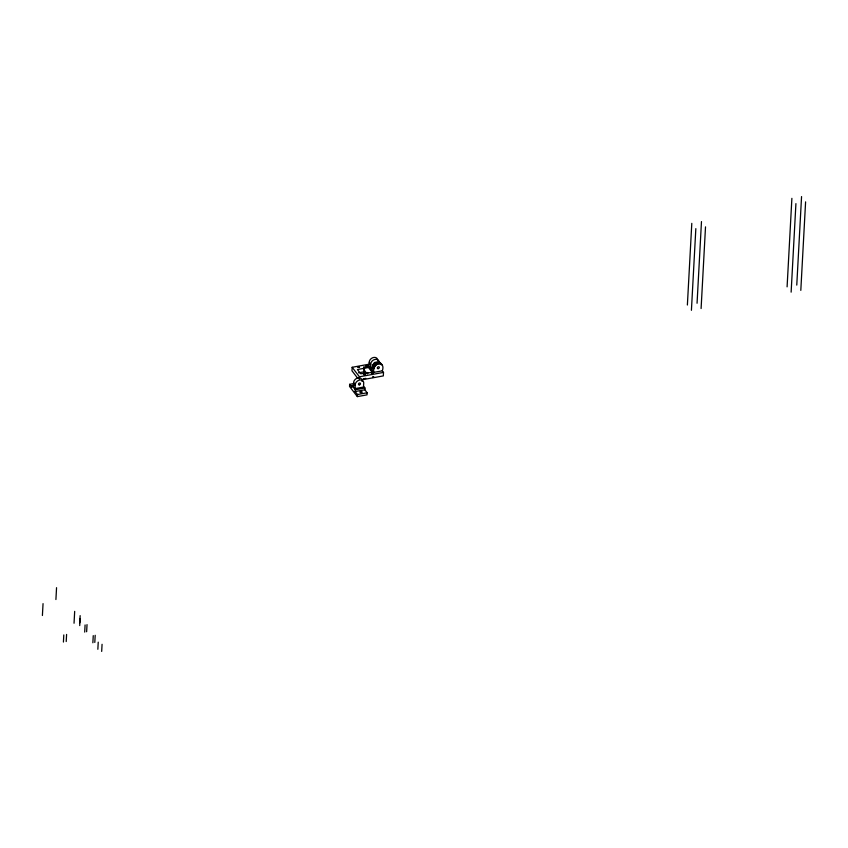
<?xml version="1.0" encoding="UTF-8"?>
<svg xmlns="http://www.w3.org/2000/svg" width="848" height="848" viewBox="0 0 848 848"><rect width="100%" height="100%" fill="white"/><g stroke="black" fill="none" stroke-linecap="round" stroke-linejoin="round"><path stroke-width="1.27" d="M42.4 615.5L43.047 603.638M55.915 599.536L56.551 587.675M63.42 642.053L63.801 634.94M66.208 641.544L66.6 634.431M74.041 623.238L74.677 611.376M79.754 622.75L80.147 615.637M79.723 625.58L80.104 618.468M84.705 632.099L85.086 624.976M86.634 631.749L87.026 624.626M92.867 642.773L93.248 635.65M94.806 642.424L95.188 635.3M97.849 649.282L98.23 642.169M101.686 651.412L102.067 644.3M354.485 383.444L349.652 384.324L349.535 386.402L357.347 396.61L367.025 394.85L367.131 392.772L364.852 389.783L364.947 388.002L363.654 386.317M369.908 364.057L352.164 367.29L351.973 370.788L357.792 378.388M354.453 385.098L352.037 385.543L351.941 387.324L349.652 384.324M362.032 381.515L362.117 380.731A4.611 3.572 -37.4 0 0 358.269 377.89A4.611 3.572 -37.4 0 0 353.711 381.897L353.415 386.487L355.036 388.607L363.485 387.059L363.728 382.84A4.611 3.572 -37.4 0 0 359.881 379.999A4.611 3.572 -37.4 0 0 355.323 384.017L355.036 388.607M357.347 396.61L357.464 394.532L355.174 391.543L355.27 389.762L352.037 385.543M359.308 379.13L359.435 376.798L352.164 367.29M363.654 368.371L363.718 367.195L368.562 366.304L373.141 372.293L360.665 373.767L357.432 369.537L368.498 367.491L372.314 372.484M364.99 373.555L363.697 371.859L364.534 368.244L363.718 367.195M367.693 373.661L367.756 372.473M368.498 367.491L368.562 366.304M377.72 360.273A4.611 3.562 -37.4 0 0 373.883 357.432A4.611 3.562 -37.4 0 0 369.325 361.439L369.039 366.018L370.523 367.958L372.919 367.523M370.523 367.958L370.809 363.379A4.611 3.562 -37.4 0 1 375.367 359.361A4.611 3.562 -37.4 0 1 379.204 362.202M382.3 370.83C386.381 360.146 369.368 359.308 372.399 370.428L373.883 372.357L382.3 370.83L383.508 372.41L383.328 375.908L361.778 379.83M372.897 376.374L372.834 377.561L373.83 376.904M373.883 372.357C372.272 367.788 377.477 361.121 381.929 364.841M687.378 305.015L691.798 223.353M691.417 310.294L695.837 228.631M697.056 303.255L701.476 221.593M701.095 308.534L705.515 226.872M787.092 286.857L791.884 198.347M791.131 292.147L795.922 203.626M796.77 285.098L801.561 196.588M800.809 290.376L805.6 201.866M365.764 378.378L363.135 378.855M358.534 372.802L363.697 371.859M359.435 376.798L383.508 372.41M355.27 389.762L364.947 388.002M355.174 391.543L364.852 389.783M357.464 394.532L367.131 392.772M379.745 362.287L381.218 364.216M378.833 361.905L380.317 363.845M377.795 361.789L379.279 363.728M376.692 361.937L378.176 363.877M375.6 362.35L377.074 364.29M374.583 363.008L376.067 364.937M373.735 363.834L375.208 365.774M373.088 364.81L374.562 366.739M372.696 365.838L374.18 367.778M369.24 362.308L370.724 364.237M372.601 366.707L374.085 368.647M363.824 369.548L367.057 373.777M353.616 382.766L355.238 384.886M380.445 362.902L381.091 364.672M374.487 364.216A1.081 0.837 -37.4 0 1 374.032 363.156A1.081 0.837 -37.4 0 1 375.261 362.372A1.081 0.837 -37.4 0 1 375.929 363.283M357.888 367.11L359.499 367.396L357.888 367.11M365.954 365.636L367.566 365.933L365.954 365.636M363.548 374.498L365.159 374.795L363.548 374.498M371.604 373.035L373.215 373.321L371.721 372.94M360.4 392.507A1.124 0.594 3.1 0 0 362.191 392.2A1.124 0.594 3.1 0 0 360.665 391.511A1.124 0.594 3.1 0 0 360.4 392.507M359.245 384.875A1.081 0.837 -37.4 0 0 360.432 383.455A1.081 0.837 -37.4 0 0 358.736 383.487A1.081 0.837 -37.4 0 0 359.245 384.875M378.091 368.647A1.081 0.837 -37.4 0 0 379.279 367.226A1.081 0.837 -37.4 0 0 377.583 367.248A1.081 0.837 -37.4 0 0 378.091 368.647"/></g></svg>
